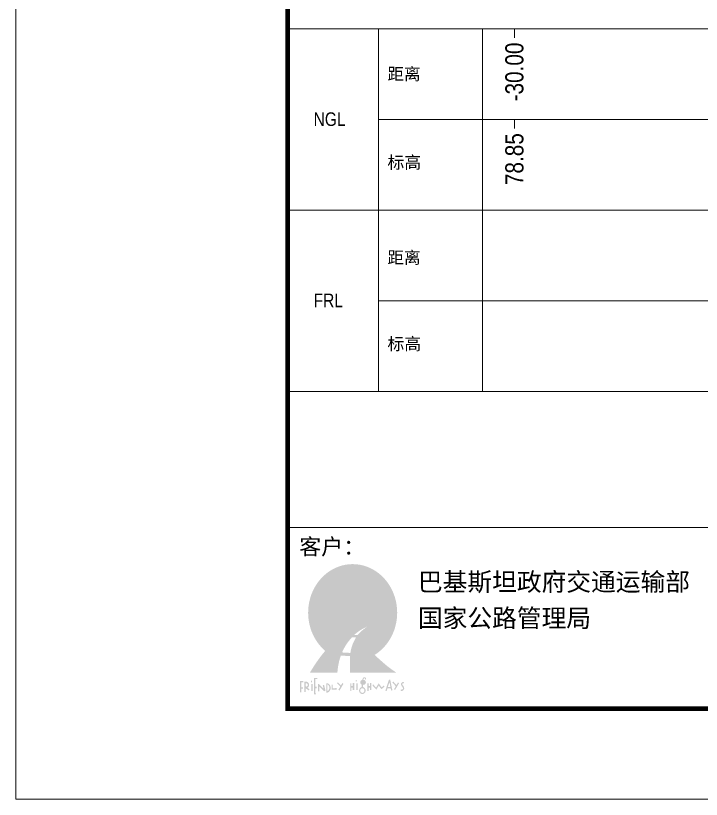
# Model space of a CAD drawing. Header units: millimetres. Extents: x 1890 to 1974, y 863 to 921.8.
# Drawn here: x 1890.03 to 1905.16, y 863.03 to 880.32 of the extents above; entities that cross this region are included whole.
import ezdxf
from ezdxf.enums import TextEntityAlignment as Align

# ---------------------------------------------------------------- set-up
doc = ezdxf.new("R2010")
doc.units = ezdxf.units.MM
for name, color, linetype, lineweight in [('tk', 7, 'Continuous', 0), ('图框', 1, 'Continuous', 9), ('数据栏', 8, 'Continuous', 15)]:
    doc.layers.add(name, color=color, linetype=linetype, lineweight=lineweight)
doc.styles.add('ARIAL', font='arial.ttf')
doc.styles.add('STYLE-ARIAL_NARROW', font='ARIALN.TTF')
doc.styles.add('TR_ZH_ARIAL_6e0fa556', font='simhei.ttf')
doc.styles.add('TR_ZH_STYLE_ARIAL_NARROW_f701ce31', font='simhei.ttf')

# ---------------------------------------------------------------- blocks, each defined once
blk = doc.blocks.new('HDMD.HDM.LANM..N55横断面模板20250309')
at = {"layer": '数据栏', "color": 7, "linetype": 'Continuous', "lineweight": 0}
for p, q in [((-70.0005667180011, 2.842170943040401e-14), (-62.00056671800098, 0)), ((-62.00056671800098, 0), (82.00056671800075, 2.842170943040401e-14)), ((-66.00056671800098, -3.999999999999659), (82.00042485666245, -3.999999999999659)), ((-70.0005667180011, -7.999999999999602), (82.00028299532505, -7.999999999999602)), ((-66.00056671800098, -11.99999999999966), (82.00014113398674, -11.99999999999983)), ((-70.0005667180011, -16.00000000000006), (81.99999927264935, -16.00000000000006))]:
    blk.add_line(p, q, dxfattribs=at)
at = {"layer": '数据栏'}
blk.add_line((-61.40056671800097, -6.477307579189241e-12), (-61.40056671801302, -16.0000000000005), dxfattribs=at)
at = {"layer": '数据栏', "color": 7, "linetype": 'Continuous', "lineweight": 0}
blk.add_lwpolyline([(-66.00056671800098, -6.02540239924565e-12), (-66.00056671800098, -16.00000000000006)], dxfattribs=at)
for s, height, style, p in [('距离', 0.5362562384513098, 'TR_ZH_STYLE_ARIAL_NARROW_f701ce31', (-65.6, -1.986631789837674)), ('NGL', 0.5999999999999999, 'STYLE-ARIAL_NARROW', (-68.85774592439918, -3.981693479639148)), ('标高', 0.5454623541328777, 'TR_ZH_STYLE_ARIAL_NARROW_f701ce31', (-65.6, -5.887999999999522)), ('距离', 0.5362562384513088, 'TR_ZH_STYLE_ARIAL_NARROW_f701ce31', (-65.6, -10.08799999999979)), ('FRL', 0.5999999999999999, 'STYLE-ARIAL_NARROW', (-68.85774592439918, -11.98169347963932)), ('标高', 0.5454623541328769, 'TR_ZH_STYLE_ARIAL_NARROW_f701ce31', (-65.6, -13.8970771679995))]:
    blk.add_text(s, height=height, dxfattribs=dict(at, style=style)).set_placement(p, align=Align.MIDDLE_LEFT)
blk = doc.blocks.new('NHA logo')
at = {"layer": 'tk', "lineweight": 0, "true_color": 0xff4c01}
h = blk.add_hatch(color=20, dxfattribs=at)
edge = h.paths.add_edge_path()
edge.add_spline(control_points=[(0.6043724761402025, -0.1075822483097184), (0.5679680990064995, -0.1296637407092689), (0.495455184908657, -0.1736472802607949), (0.3862458844288774, -0.3472049390573844), (0.4723949422301992, -0.5484503735439361), (0.56104968960042, -0.6501652816720664), (0.5829281208954633, -0.6727271423495225)], knot_values=[86.5343871736167, 86.5343871736167, 86.5343871736167, 86.5343871736167, 109.1686343522849, 131.6189443216416, 184.4937423115998, 200.9500118483689, 200.9500118483689, 200.9500118483689, 200.9500118483689], degree=3, periodic=0)
edge.add_ellipse((0.194252948394773, 0.07227737411799495), major_axis=(-1.373293421370392e-14, 0.8572138579799883), ratio=0.916666666666682, start_angle=209.6457848725785, end_angle=501.9324620678781)
edge.add_spline(control_points=[(-0.2902506922480121, -0.602593800569025), (-0.2454772930663474, -0.5514435449833357), (-0.1459228368241163, -0.449910897628456), (0.01432921376934004, -0.3120355325852628), (0.1911481859801611, -0.199664149953648), (0.3560879043167233, -0.1373024436824792), (0.4944742949612895, -0.1109047153165861), (0.5699058998786555, -0.1086242497445227), (0.6043724761402025, -0.1075822483097184)], knot_values=[80.25902194033834, 80.25902194033834, 80.25902194033834, 80.25902194033834, 115.6140254902541, 154.3834529208977, 191.4344135700022, 226.657863055174, 248.9898881624414, 267.7792915072205, 267.7792915072205, 267.7792915072205, 267.7792915072205], degree=3, periodic=0)
edge = h.paths.add_edge_path(flags=16)
edge.add_line((0.5168443127668318, 0.01164749270105858), (0.4861263982999624, -0.06893171330231951))
edge.add_ellipse((0.4663661204680629, -0.04263947645753774), major_axis=(1.193534016503509e-14, 0.0339995823301603), ratio=0.9166666666667556, start_angle=95.49022004712799, end_angle=219.3478856830354, ccw=False)
edge.add_line((0.4353428106208632, -0.045892415212343), (0.6466385192200725, 0.5083783003017501))
edge.add_ellipse((0.6771086718273693, 0.4945547214477841), major_axis=(8.881668548055578e-15, 0.03599999999993961), ratio=0.9166666666666746, start_angle=292.88737418460494, end_angle=427.4190528649986, ccw=False)
edge.add_line((0.707510619161873, 0.5085558755177999), (0.8789060384021248, 0.06564749270108194))
edge.add_line((0.8789060384021248, 0.06564749270108194), (0.9417457118658845, 0.06564749270108194))
edge.add_ellipse((0.9292191579983751, 0.03864749270106671), major_axis=(4.514557643341329e-14, 0.03026121750330333), ratio=0.916666666666565, start_angle=206.8450386120993, end_angle=333.15496138808726, ccw=False)
edge.add_line((0.9417457118658845, 0.01164749270105858), (0.8998028039593713, 0.01164749270105858))
edge.add_line((0.8998028039593713, 0.01164749270105858), (0.9204793267864027, -0.04178337101834728))
edge.add_ellipse((0.8888025311096079, -0.03706284902614243), major_axis=(-2.701109420288419e-14, 0.03487743285387861), ratio=0.9166666666665392, start_angle=143.5533778304636, end_angle=262.2213705383548, ccw=False)
edge.add_line((0.8698094145618391, -0.06511862780173061), (0.8401026808051704, 0.01164749270105858))
edge.add_line((0.8401026808051704, 0.01164749270105858), (0.5168443127668318, 0.01164749270105858))
h.paths.add_polyline_path([(0.5374298640958166, 0.06564749270108194), (0.6772609005396362, 0.4324521435603188), (0.8192059152479274, 0.06564749270108194)], flags=0)
edge = h.paths.add_edge_path(flags=16)
edge.add_ellipse((0.383543233324513, -0.04018911723355956), major_axis=(-2.512233614097474e-14, 0.03349626939376377), ratio=0.9166666666667052, start_angle=126.39569282087899, end_angle=233.821455716609, ccw=False)
edge.add_line((0.3588276691361223, -0.06006440929245116), (0.3588276691361223, 0))
edge.add_line((0.3588276691361223, 0), (0.08875690478828346, 0))
edge.add_line((0.08875690478828346, 0), (0.08875690478828346, -0.06367371470425809))
edge.add_ellipse((0.06400690478824345, -0.04559439549473865), major_axis=(0, 0.03249402688313551), ratio=0.9166666666667436, start_angle=123.80643921867559, end_angle=236.19356078132438, ccw=False)
edge.add_line((0.03925690478820343, -0.06367371470425809), (0.03925690478820343, 0))
edge.add_line((0.03925690478820343, 0), (-0.03925690478820343, 0))
edge.add_ellipse((-0.01965246319092628, 0.02700000000000813), major_axis=(-3.282944741494096e-14, 0.03444400351669208), ratio=0.9166666666665186, start_angle=38.38269721998489, end_angle=141.6173027798959, ccw=False)
edge.add_line((-0.03925690478820343, 0.05400000000002336), (0.03925690478820343, 0.05400000000002336))
edge.add_line((0.03925690478820343, 0.05400000000002336), (0.03925690478820343, 0.5129854963069462))
edge.add_ellipse((0.06400690478824345, 0.4961910136355527), major_axis=(2.262290233309234e-17, 0.03179708553000182), ratio=0.9166666666665677, start_angle=301.88235066742516, end_angle=418.1176493325749, ccw=False)
edge.add_line((0.08875690478828346, 0.5129854963069462), (0.08875690478828346, 0.05400000000002336))
edge.add_line((0.08875690478828346, 0.05400000000002336), (0.3588276691361223, 0.05400000000002336))
edge.add_line((0.3588276691361223, 0.05400000000002336), (0.3588276691361223, 0.6568397848495593))
edge.add_ellipse((0.3835776691361623, 0.6411375452036197), major_axis=(0, 0.03123396116250632), ratio=0.9166666666666182, start_angle=300.18075982986306, end_angle=419.81924017013694, ccw=False)
edge.add_line((0.4083276691362023, 0.6568397848495593), (0.4083276691362023, -0.05996208033241146))
edge = h.paths.add_edge_path(flags=16)
edge.add_line((-0.1288802951539516, -0.03982901530316241), (-0.3864268514036446, 0.3832803075954914))
edge.add_line((-0.3864268514036446, 0.3832803075954914), (-0.3864268514036446, -0.0742244777562533))
edge.add_ellipse((-0.4166768514035546, -0.03869623918607346), major_axis=(-3.92781104149335e-17, 0.04848974877118906), ratio=0.9166666666667088, start_angle=137.1128768734024, end_angle=222.8871231265975, ccw=False)
edge.add_line((-0.4469268514034646, -0.0742244777562533), (-0.4469268514034646, 0.4826902559825612))
edge.add_ellipse((-0.413926851403442, 0.4826902559825754), major_axis=(-1.984771709508449e-14, 0.03600000000002612), ratio=0.9166666666666285, start_angle=303.58559733154016, end_angle=449.9999999999937, ccw=False)
edge.add_line((-0.386435860756567, 0.5026048136356636), (-0.1288893045073785, 0.07949549073700979))
edge.add_line((-0.1288893045073785, 0.07949549073700979), (-0.1288893045073785, 0.6530135541850584))
edge.add_ellipse((-0.0986393045072198, 0.6319269033802684), major_axis=(2.065502130927878e-14, 0.03916180335702533), ratio=0.9166666666668264, start_angle=302.5781472748259, end_angle=417.42185272522954, ccw=False)
edge.add_line((-0.0683893045070576, 0.6530135541850584), (-0.0683893045070576, -0.01991445765013111))
edge.add_ellipse((-0.1013893045070695, -0.0199144576501169), major_axis=(-5.48231864985884e-14, 0.03600000000000569), ratio=0.9166666666668527, start_angle=123.58559733142931, end_angle=269.9999999998974, ccw=False)
at = {"layer": 'tk', "lineweight": 0, "true_color": 0x000000}
h = blk.add_hatch(color=18, dxfattribs=at)
edge = h.paths.add_edge_path()
edge.add_ellipse((0.4663661204680629, -0.04263947645753774), major_axis=(1.197305056049829e-14, 0.0339995823301603), ratio=0.9166666666667556, start_angle=95.4902200471281, end_angle=219.3478856830354)
edge.add_line((0.4861263982999624, -0.06893171330231951), (0.5168443127668318, 0.01164749270105858))
edge.add_line((0.5168443127668318, 0.01164749270105858), (0.8401026808051704, 0.01164749270105858))
edge.add_line((0.8401026808051704, 0.01164749270105858), (0.8698094145618391, -0.06511862780173061))
edge.add_ellipse((0.8888025311096079, -0.03706284902614243), major_axis=(-2.703095530156334e-14, 0.0348774328538786), ratio=0.9166666666665395, start_angle=143.5533778304635, end_angle=262.2213705383547)
edge.add_line((0.9204793267864027, -0.04178337101834728), (0.8998028039593713, 0.01164749270105858))
edge.add_line((0.8998028039593713, 0.01164749270105858), (0.9417457118658845, 0.01164749270105858))
edge.add_ellipse((0.9292191579983751, 0.03864749270106671), major_axis=(4.516602743070323e-14, 0.03026121750330333), ratio=0.9166666666665648, start_angle=206.8450386120993, end_angle=333.1549613880873)
edge.add_line((0.9417457118658845, 0.06564749270108194), (0.8789060384021248, 0.06564749270108194))
edge.add_line((0.8789060384021248, 0.06564749270108194), (0.707510619161873, 0.5085558755177999))
edge.add_ellipse((0.6771086718273693, 0.4945547214477841), major_axis=(8.83556992237363e-15, 0.03599999999993961), ratio=0.9166666666666746, start_angle=-67.11262581539516, end_angle=67.41905286499853)
edge.add_line((0.6466385192200725, 0.5083783003017501), (0.4353428106208632, -0.045892415212343))
h.paths.add_polyline_path([(0.5374298640958166, 0.06564749270108194), (0.6772609005396362, 0.4324521435603188), (0.8192059152479274, 0.06564749270108194)], flags=16)
edge = h.paths.add_edge_path()
edge.add_ellipse((0.383543233324513, -0.04018911723355245), major_axis=(-2.512233614093946e-14, 0.03349626939377087), ratio=0.916666666666583, start_angle=126.3956928208852, end_angle=233.8214557166028)
edge.add_line((0.4083276691362023, -0.05996208033241146), (0.4083276691362023, 0.6568397848495593))
edge.add_ellipse((0.3835776691361623, 0.6411375452036197), major_axis=(0, 0.03123396116250632), ratio=0.9166666666666182, start_angle=-59.81924017013694, end_angle=59.81924017013692)
edge.add_line((0.3588276691361223, 0.6568397848495593), (0.3588276691361223, -0.06006440929245116))
edge = h.paths.add_edge_path()
edge.add_line((0.3588276691361223, 0), (0.3588276691361223, 0.05400000000002336))
edge.add_line((0.3588276691361223, 0.05400000000002336), (0.08875690478828346, 0.05400000000002336))
edge.add_line((0.08875690478828346, 0.05400000000002336), (0.08875690478828346, 0.5129854963069462))
edge.add_ellipse((0.06400690478824345, 0.4961910136355527), major_axis=(-2.262290233309234e-17, 0.03179708553000182), ratio=0.9166666666665677, start_angle=-58.11764933257489, end_angle=58.11764933257482)
edge.add_line((0.03925690478820343, 0.5129854963069462), (0.03925690478820343, 0.05400000000002336))
edge.add_line((0.03925690478820343, 0.05400000000002336), (-0.03925690478820343, 0.05400000000002336))
edge.add_ellipse((-0.01965246319092628, 0.02700000000000813), major_axis=(-3.282944741491839e-14, 0.03444400351669209), ratio=0.9166666666665185, start_angle=38.38269721998493, end_angle=141.6173027798959)
edge.add_line((-0.03925690478820343, 0), (0.03925690478820343, 0))
edge.add_line((0.03925690478820343, 0), (0.03925690478820343, -0.06367371470425809))
edge.add_ellipse((0.06400690478824345, -0.04559439549473865), major_axis=(0, 0.03249402688313551), ratio=0.9166666666667436, start_angle=123.8064392186756, end_angle=236.1935607813244)
edge.add_line((0.08875690478828346, -0.06367371470425809), (0.08875690478828346, 0))
edge.add_line((0.08875690478828346, 0), (0.3588276691361223, 0))
edge = h.paths.add_edge_path()
edge.add_line((-0.1288893045073785, 0.07949549073700979), (-0.386435860756567, 0.5026048136356636))
edge.add_ellipse((-0.413926851403442, 0.4826902559825754), major_axis=(-1.982120043897964e-14, 0.0360000000000261), ratio=0.9166666666666283, start_angle=-56.41440266845979, end_angle=89.99999999999369)
edge.add_line((-0.4469268514034646, 0.4826902559825612), (-0.4469268514034646, -0.0742244777562533))
edge.add_ellipse((-0.4166768514035546, -0.03869623918607346), major_axis=(3.92781104149335e-17, 0.04848974877118906), ratio=0.9166666666667088, start_angle=137.1128768734025, end_angle=222.8871231265976)
edge.add_line((-0.3864268514036446, -0.0742244777562533), (-0.3864268514036446, 0.3832803075954914))
edge.add_line((-0.3864268514036446, 0.3832803075954914), (-0.1288802951539516, -0.03982901530316241))
edge.add_ellipse((-0.1013893045070695, -0.0199144576501169), major_axis=(-5.483644482668491e-14, 0.03600000000000569), ratio=0.9166666666668523, start_angle=123.5855973314293, end_angle=269.9999999998973)
edge.add_line((-0.0683893045070576, -0.01991445765013111), (-0.0683893045070576, 0.6530135541850584))
edge.add_ellipse((-0.0986393045072198, 0.6319269033802684), major_axis=(2.063624401717252e-14, 0.03916180335702533), ratio=0.9166666666668264, start_angle=-57.42185272517419, end_angle=57.42185272522956)
edge.add_line((-0.1288893045073785, 0.6530135541850584), (-0.1288893045073785, 0.07949549073700979))
h = blk.add_hatch(color=18, dxfattribs=at)
edge = h.paths.add_edge_path()
edge.add_spline(control_points=[(0.9612823325676594, -0.9844663452630371), (0.9064191884109967, -0.9461792319666955), (0.8094954655009374, -0.8785394782264788), (0.6860873098139812, -0.7681721930494163), (0.6145319901874018, -0.7053182402301914), (0.5829281208954633, -0.6727271423495225)], knot_values=[0, 0, 0, 0, 35.52662422265293, 62.76294833303619, 86.53438717361665, 86.53438717361665, 86.53438717361665, 86.53438717361665], degree=3, periodic=0)
edge.add_spline(control_points=[(0.5829281208954633, -0.6727271423495225), (0.56104968960042, -0.6501652816720664), (0.4723949422301992, -0.5484503735439361), (0.3862458844288774, -0.3472049390573844), (0.495455184908657, -0.1736472802607949), (0.5679680990064995, -0.1296637407092689), (0.6043724761402025, -0.1075822483097184)], knot_values=[86.53438717361665, 86.53438717361665, 86.53438717361665, 86.53438717361665, 102.9906567103858, 155.865454700344, 178.3157646697007, 200.9500118483689, 200.9500118483689, 200.9500118483689, 200.9500118483689], degree=3, periodic=0)
edge.add_spline(control_points=[(0.6043724761402025, -0.1075822483097184), (0.5699058998786555, -0.1086242497445227), (0.4944742949612895, -0.1109047153165861), (0.3560879043167233, -0.1373024436824792), (0.1911481859801611, -0.199664149953648), (0.01432921376934004, -0.3120355325852628), (-0.1459228368241163, -0.449910897628456), (-0.2454772930663474, -0.5514435449833357), (-0.2902506922480121, -0.602593800569025)], knot_values=[80.25902194033836, 80.25902194033836, 80.25902194033836, 80.25902194033836, 99.0484252851175, 121.3804503923849, 156.6038998775567, 193.6548605266612, 232.4242879573048, 267.7792915072205, 267.7792915072205, 267.7792915072205, 267.7792915072205], degree=3, periodic=0)
edge.add_spline(control_points=[(-0.2902506922480121, -0.602593800569025), (-0.3048976264664596, -0.6193268260379696), (-0.3673777808733334, -0.6934160228480053), (-0.4571304135939265, -0.8209195393200801), (-0.5298236027473422, -0.9332870920295804), (-0.5582655815512432, -0.9844663452630371)], knot_values=[0, 0, 0, 0, 11.56584982974314, 50.33399585458882, 80.25902194033834, 80.25902194033834, 80.25902194033834, 80.25902194033834], degree=3, periodic=0)
edge.add_line((-0.5582655815512432, -0.9844663452630371), (-0.07582840269105873, -0.9844663452630371))
edge.add_spline(control_points=[(-0.07582840269080648, -0.9844663452630371), (-0.07014796908822518, -0.9278590433162393), (-0.05765337622499445, -0.825998489535003), (-0.02962670322587968, -0.7275797928411265), (-0.01432719380952463, -0.6850759830895399)], knot_values=[0, 0, 0, 0, 28.47273879632504, 51.2358106504126, 51.2358106504126, 51.2358106504126, 51.2358106504126], degree=3, periodic=0)
edge.add_spline(control_points=[(-0.01432719380952463, -0.6850759830895399), (-0.007628552632990449, -0.6664663817990188), (-0.0003839918869523729, -0.6480909781312008), (0.007388191479208217, -0.6299952906838797)], knot_values=[51.2358106504126, 51.2358106504126, 51.2358106504126, 51.2358106504126, 61.20225116075152, 61.20225116075152, 61.20225116075152, 61.20225116075152], degree=3, periodic=0)
edge.add_spline(control_points=[(0.007388191479208217, -0.6299952906838797), (0.0112231683766133, -0.6210664556283518), (0.03187177246843476, -0.5749040334625306), (0.08360609873446023, -0.4799994685679394), (0.1440621459233391, -0.4037613728997727), (0.1824730302500726, -0.3621723812531812)], knot_values=[61.20225116075152, 61.20225116075152, 61.20225116075152, 61.20225116075152, 66.11992580929484, 86.82222645851468, 116.2553268245467, 116.2553268245467, 116.2553268245467, 116.2553268245467], degree=3, periodic=0)
edge.add_spline(control_points=[(0.1824730302500726, -0.3621723812531812), (0.1852279881488137, -0.3591894788013619), (0.1982404211104729, -0.3452533369772723), (0.2115705317194845, -0.3316740739331649), (0.2223106484271078, -0.3213165387027601)], knot_values=[116.2553268245467, 116.2553268245467, 116.2553268245467, 116.2553268245467, 118.3663678421363, 126.1723114383679, 126.1723114383679, 126.1723114383679, 126.1723114383679], degree=3, periodic=0)
edge.add_spline(control_points=[(0.2223106484271078, -0.3213165387027601), (0.2392366447095604, -0.3049934755949835), (0.2924644137554644, -0.2579567023114819), (0.3721527324902816, -0.2113661514682903), (0.4334053118723453, -0.1808723111344506), (0.4535589195132381, -0.1730914439403435)], knot_values=[126.1723114383679, 126.1723114383679, 126.1723114383679, 126.1723114383679, 138.4741677297482, 163.5021086046394, 175.1631041025387, 175.1631041025387, 175.1631041025387, 175.1631041025387], degree=3, periodic=0)
edge.add_spline(control_points=[(0.4535589195132381, -0.1730914439403435), (0.4341859512475139, -0.1830057884328156), (0.3861061339211815, -0.2232248936649484), (0.3253346010371168, -0.2691646386661901), (0.2905130159381102, -0.3111661824071206), (0.2820735532667875, -0.3223863309581247)], knot_values=[115.6534620398974, 115.6534620398974, 115.6534620398974, 115.6534620398974, 127.3255056114828, 148.4564637407747, 155.7163251388512, 155.7163251388512, 155.7163251388512, 155.7163251388512], degree=3, periodic=0)
edge.add_spline(control_points=[(0.2820735532667875, -0.3223863309581247), (0.2725124333469715, -0.3350977072607932), (0.2635478989570643, -0.3484249820165317), (0.2550719431732205, -0.3621677950736526)], knot_values=[107.4287197634127, 107.4287197634127, 107.4287197634127, 107.4287197634127, 115.6534620398974, 115.6534620398974, 115.6534620398974, 115.6534620398974], degree=3, periodic=0)
edge.add_spline(control_points=[(0.2550719431732205, -0.3621677950736526), (0.2478810419491531, -0.3738270360789073), (0.2100816454380734, -0.4399188261659646), (0.1725414889375081, -0.5322326888721349), (0.1578355854517, -0.616176939464026), (0.1548965246964364, -0.6384021913560005)], knot_values=[57.63066902825797, 57.63066902825797, 57.63066902825797, 57.63066902825797, 64.60844366646731, 96.19572109577523, 107.4287197634127, 107.4287197634127, 107.4287197634127, 107.4287197634127], degree=3, periodic=0)
edge.add_spline(control_points=[(0.1548965246964364, -0.6384021913560005), (0.1524540953894977, -0.6568719036558619), (0.1506461370931689, -0.6754826666834788), (0.1493058371938574, -0.6941713848338864)], knot_values=[48.29578028712685, 48.29578028712685, 48.29578028712685, 48.29578028712685, 57.63066902825798, 57.63066902825798, 57.63066902825798, 57.63066902825798], degree=3, periodic=0)
edge.add_spline(control_points=[(0.1493058371938574, -0.6941713848338864), (0.1466370692922965, -0.7313838409047548), (0.1445204549859902, -0.8288764647633329), (0.1460309264946993, -0.9250928612424119), (0.148110716101268, -0.9844663452630371)], knot_values=[0, 0, 0, 0, 18.58737096943663, 48.29578028712685, 48.29578028712685, 48.29578028712685, 48.29578028712685], degree=3, periodic=0)
edge.add_line((0.148110716101268, -0.9844663452630371), (0.9612823325674071, -0.9844663452630371))
edge = h.paths.add_edge_path(flags=17)
edge.add_spline(control_points=[(0.1493058371938574, -0.6941713848338864), (0.1506461370931689, -0.6754826666834788), (0.1524540953894977, -0.6568719036558619), (0.1548965246964364, -0.6384021913560005)], knot_values=[48.29578028712685, 48.29578028712685, 48.29578028712685, 48.29578028712685, 57.63066902825798, 57.63066902825798, 57.63066902825798, 57.63066902825798], degree=3, periodic=0)
edge.add_line((0.1548965246964364, -0.6384021913560005), (0.007388191479208217, -0.6299952906838797))
edge.add_spline(control_points=[(0.007388191479208217, -0.6299952906838797), (-0.0003839918869523729, -0.6480909781312008), (-0.007628552632990449, -0.6664663817990188), (-0.01432719380952463, -0.6850759830895399)], knot_values=[51.2358106504126, 51.2358106504126, 51.2358106504126, 51.2358106504126, 61.20225116075152, 61.20225116075152, 61.20225116075152, 61.20225116075152], degree=3, periodic=0)
edge.add_line((-0.01432719380952463, -0.6850759830895399), (0.1493058371941061, -0.6941713848339504))
edge = h.paths.add_edge_path(flags=17)
edge.add_spline(control_points=[(0.2550719431732205, -0.3621677950736526), (0.2635478989570643, -0.3484249820165317), (0.2725124333469715, -0.3350977072607932), (0.2820735532667875, -0.3223863309581247)], knot_values=[107.4287197634127, 107.4287197634127, 107.4287197634127, 107.4287197634127, 115.6534620398974, 115.6534620398974, 115.6534620398974, 115.6534620398974], degree=3, periodic=0)
edge.add_line((0.2820735532667875, -0.3223863309581247), (0.2223106484271078, -0.3213165387026962))
edge.add_spline(control_points=[(0.2223106484271078, -0.3213165387027601), (0.2115705317194845, -0.3316740739331649), (0.1982404211104729, -0.3452533369772723), (0.1852279881488137, -0.3591894788013619), (0.1824730302500726, -0.3621723812531812)], knot_values=[116.2553268245467, 116.2553268245467, 116.2553268245467, 116.2553268245467, 124.0612704207783, 126.1723114383678, 126.1723114383678, 126.1723114383678, 126.1723114383678], degree=3, periodic=0)
edge.add_line((0.1824730302500726, -0.3621723812531812), (0.2550719431727195, -0.3621677950736526))
at = {"layer": 'tk', "lineweight": 0, "true_color": 0x004d00}
h = blk.add_hatch(color=98, dxfattribs=at)
h.dxf.hatch_style = 1
edge = h.paths.add_edge_path()
edge.add_line((0.3789260325169614, -1.241129112650285), (0.3789260325169614, -1.203015885110652))
edge.add_spline(control_points=[(0.3789260325169614, -1.203015885110581), (0.3817967788153283, -1.2029451364401), (0.3846639834277781, -1.202650513377307), (0.3924061400958401, -1.201228648371149), (0.3972339431194776, -1.199656531723413), (0.4064684174388979, -1.194945936647265), (0.4108926670695148, -1.191802508922954), (0.4174035067084105, -1.184913104231669), (0.4197683927245883, -1.18172634878399), (0.4236583487043184, -1.17444648696182), (0.4251726883838955, -1.170343886080239), (0.4268803463194004, -1.161621410003136), (0.4270579835783579, -1.157016284446918), (0.4259914310074464, -1.14810750563931), (0.4247582635042129, -1.143824667465942), (0.421304302915928, -1.136134270327354), (0.4190978859039909, -1.132720707808765), (0.4141599706553052, -1.126817930455623), (0.4114287300774571, -1.124318800284051), (0.4056893648907369, -1.120103236683804), (0.4026780363894211, -1.118383706809844), (0.3943898606816916, -1.114663115865525), (0.3889674090565904, -1.113254762798462), (0.3834902449765423, -1.112667634710917)], knot_values=[1.603786618767393, 1.603786618767393, 1.603786618767393, 1.603786618767483, 1.810724665778161, 1.810724665778161, 2.167637987603277, 2.167637987603277, 2.524551309428392, 2.524551309428392, 2.760109323551966, 2.760109323551966, 2.99566733767554, 2.99566733767554, 3.231225351799113, 3.231225351799113, 3.466783365922687, 3.466783365922687, 3.70234138004626, 3.70234138004626, 3.937899394169834, 3.937899394169834, 4.173457408293407, 4.173457408293407, 4.569584009159907, 4.569584009159907, 4.569584009159907, 4.569584009159907], degree=3, periodic=0)
edge.add_ellipse((0.4028387873477861, -1.108661234145593), major_axis=(-4.571367951130342e-15, 0.02148436255019816), ratio=0.9166666666667761, start_angle=-47.207703185609375, end_angle=100.7474227346604, ccw=False)
edge.add_line((0.4172906614479643, -1.09406599033332), (0.4172906614479643, -1.109626808229855))
edge.add_line((0.4172906614479643, -1.109626808229855), (0.4315810754949574, -1.109626808229855))
edge.add_line((0.4315810754949574, -1.109626808229855), (0.4315810754949574, -1.083539846567824))
edge.add_ellipse((0.4028387873477861, -1.108661234145593), major_axis=(4.954811467944969e-14, 0.04017753290573555), ratio=0.916666666666559, start_angle=-51.29875711187994, end_angle=96.93174686441525)
edge.add_spline(control_points=[(0.3662785821823711, -1.113510135825116), (0.3644518903913436, -1.113893832377968), (0.3626375541528652, -1.114374021626119), (0.3563060894274024, -1.116414471448408), (0.351882472768807, -1.11850845550584), (0.3443210430034256, -1.123717927229791), (0.3410910768410069, -1.126584872806554), (0.3358160038022788, -1.133004874444552), (0.3336671601789725, -1.136383968043013), (0.3303048638668109, -1.14397138186682), (0.3291048457565715, -1.148184963746964), (0.3283780284015165, -1.154257959163736), (0.3282750641559922, -1.155974430734908), (0.3282750641559922, -1.157691013135057)], knot_values=[4.984441139709816, 4.984441139709816, 4.984441139709816, 4.984441139709816, 5.117890471551943, 5.117890471551943, 5.454922041879737, 5.454922041879737, 5.730487303974192, 5.730487303974192, 5.962034504119289, 5.962034504119289, 6.193581704264387, 6.193581704264387, 6.283185307179586, 6.283185307179586, 6.283185307179586, 6.283185307179586], degree=3, periodic=0)
edge.add_spline(control_points=[(0.3282750641559922, -1.157691013135057), (0.3282750641559922, -1.160896849730463), (0.3286382879972045, -1.164100280032493), (0.3300179802177148, -1.170231784907784), (0.3310311955807492, -1.173157635161466), (0.333539877145018, -1.178573002576442), (0.3350327855306432, -1.181063894724637), (0.3399101910550364, -1.187734081460121), (0.3437171585404712, -1.19125324801707), (0.3501188257560663, -1.195655426592204), (0.3525654561621892, -1.197030865715327), (0.3550690241876744, -1.198183415213158)], knot_values=[6.283185307179586, 6.283185307179586, 6.283185307179586, 6.283185307179586, 6.450526245357866, 6.450526245357866, 6.617867183536146, 6.617867183536146, 6.785208121714426, 6.785208121714426, 7.112383584525256, 7.112383584525256, 7.30365601764976, 7.30365601764976, 7.30365601764976, 7.30365601764976], degree=3, periodic=0)
edge.add_line((0.3550690241876744, -1.198183415213158), (0.3550690241876744, -1.240076521916286))
edge.add_ellipse((0.3647226750583989, -1.30196304397716), major_axis=(-2.497692515292502e-14, 0.06277618143142556), ratio=0.9166666666675691, start_angle=9.657535171785712, end_angle=345.7104387053492)
edge = h.paths.add_edge_path(flags=16)
edge.add_ellipse((0.3647226750586476, -1.30196304397716), major_axis=(1.156068347162071e-14, 0.04192774047724156), ratio=0.9166666666666526, start_angle=90.0000000000145, end_angle=270.0000000000145, ccw=False)
edge.add_ellipse((0.3647226750586476, -1.30196304397716), major_axis=(1.156068347162071e-14, 0.04192774047724156), ratio=0.9166666666666526, start_angle=-89.9999999999855, end_angle=90.0000000000145, ccw=False)
edge = h.paths.add_edge_path(flags=16)
edge.add_ellipse((0.3775528605167686, -1.157691013135057), major_axis=(-0.02473930161516335, 7.950216417194224e-15), ratio=0.7507020611935059, start_angle=2.451571548472079e-11, end_angle=360.0000000000246)
h.paths.add_polyline_path([(0.283233673108203, -1.177424788446409), (0.2594461164221933, -1.177424788446409), (0.2594461164221933, -1.292198939138189), (0.283233673108203, -1.292198939138189)])
h.paths.add_polyline_path([(0.2690203621865521, -1.120107630169947), (0.2498860603717041, -1.120107630169947), (0.2498349278051357, -1.14088262663288), (0.2689692296199837, -1.14088262663288)])
h.paths.add_polyline_path([(0.2209431286668639, -1.16716909101774), (0.1972398570492935, -1.16716909101774), (0.1972457034109318, -1.224439947909445), (0.1732647545216643, -1.224442861278227), (0.1732594818967534, -1.172792317798077), (0.1539552120453891, -1.172794663012155), (0.153968981098501, -1.307676071510741), (0.1732732509498653, -1.307673726296727), (0.1732674195768844, -1.250549694989921), (0.1972483684656474, -1.250546781621139), (0.1972526087272186, -1.292084308768878), (0.2209558803447855, -1.292084308768878)])
h.paths.add_polyline_path([(0.5224518197158226, -1.166999664904189), (0.4985543005697544, -1.166999664904189), (0.4985543005697544, -1.224448645041477), (0.4746087943486366, -1.224448645041477), (0.4746087943486366, -1.172232692372063), (0.4554265461027853, -1.172232692372063), (0.4554265461027853, -1.307736077390608), (0.4746087943486366, -1.307736077390608), (0.4746087943486366, -1.250398983967941), (0.4985543005697544, -1.250398983967941), (0.4985543005697544, -1.292178360617683), (0.5224518197158226, -1.292178360617683)])
h.paths.add_polyline_path([(0.5564536343919606, -1.193563316972039), (0.5416347080833717, -1.209431463229336), (0.6112542931486828, -1.286806184217561), (0.6553854700703816, -1.215163285591437), (0.7001271488945129, -1.277845368311773), (0.7566069451438828, -1.233979515461826), (0.743847528299991, -1.214428267149557), (0.7045367667059743, -1.2449595402421), (0.6540740811338104, -1.174262456125916), (0.6073447028172971, -1.250123295267322)])
edge = h.paths.add_edge_path()
edge.add_line((0.8407793777265162, -1.161693887917679), (0.8450330973226094, -1.161764852777083))
edge.add_line((0.8450330973226094, -1.161764852777083), (0.8611321833753003, -1.240042072416415))
edge.add_line((0.8611321833753003, -1.240042072416415), (0.8156778549077224, -1.240042072416415))
edge.add_line((0.8156778549077224, -1.240042072416415), (0.8089743733982004, -1.260965329140959))
edge.add_line((0.8089743733982004, -1.260965329140959), (0.8654354188767002, -1.260965329140959))
edge.add_line((0.8654354188767002, -1.260965329140959), (0.8736990238331366, -1.301144754112848))
edge.add_ellipse((0.8809930053597768, -1.281795635425567), major_axis=(-2.841091100230875e-14, 0.0209213615473738), ratio=0.9166666666661387, start_angle=157.6457288470934, end_angle=227.6457288471269)
edge.add_line((0.8951653554643393, -1.295890624445015), (0.8568550706817639, -1.109617778487696))
edge.add_line((0.8568550706817639, -1.109617778487696), (0.8339965357189385, -1.110123991307226))
edge.add_line((0.8339965357189385, -1.110123991307226), (0.7719218559955827, -1.30387472487039))
edge.add_ellipse((0.7871099324628474, -1.291080997392051), major_axis=(-4.549867364187716e-15, 0.02093334542118296), ratio=0.9166666666671149, start_angle=127.6737858091178, end_angle=197.6737858090933)
edge.add_line((0.7929356280677666, -1.311026299039916), (0.8407793777265162, -1.161693887917679))
edge = h.paths.add_edge_path()
edge.add_ellipse((0.9940369512109051, -1.181623293093814), major_axis=(1.730164210240746e-14, 0.02092136154729171), ratio=0.9166666666665717, start_angle=-67.32861246568237, end_angle=2.671387534340082)
edge.add_line((0.9931431142957301, -1.160724667323414), (0.9671577476475939, -1.205516711885231))
edge.add_line((0.9671577476475939, -1.205516711885231), (0.9117726409597502, -1.144185773211866))
edge.add_ellipse((0.9149614709175609, -1.16481589321107), major_axis=(-5.249360823173627e-14, 0.02092136154745873), ratio=0.9166666666663743, start_angle=9.571377025030548, end_angle=79.57137702505256)
edge.add_line((0.8961003529366067, -1.161028907499713), (0.9550783560602447, -1.226338455661086))
edge.add_line((0.9550783560602447, -1.226338455661086), (0.9254989201155936, -1.277325745196549))
edge.add_ellipse((0.9431949706050169, -1.269261704811562), major_axis=(4.765520345786149e-15, 0.02092136154729142), ratio=0.9166666666667677, start_angle=112.6713875343076, end_angle=182.6713875342915)
edge.add_line((0.9440888075201883, -1.290160330581962), (1.011733001700328, -1.173559252708834))
edge = h.paths.add_edge_path()
edge.add_spline(control_points=[(1.043289420634505, -1.287109135472839), (1.043289420634505, -1.287109135472839), (1.03451717282999, -1.312705075633197), (1.073036156794728, -1.311959792039168), (1.10562473105681, -1.281687171340373), (1.10604751037415, -1.24024981929292), (1.067940220848346, -1.199205897985145), (1.068140922750423, -1.183167331887077), (1.07956128228518, -1.1756053250881), (1.0903491940491, -1.17614392204441)], knot_values=[8.162697272502122, 8.162697272502122, 8.162697272502122, 8.162697272502122, 9.162697272502122, 10.16269727250212, 11.16269727250212, 12.16269727250212, 13.16269727250212, 14.16269727250212, 15, 15, 15, 15], degree=3, periodic=0)
edge.add_ellipse((1.087980967329738, -1.16423531285534), major_axis=(2.144501051094722e-14, 0.012185628777528), ratio=0.9166666666666696, start_angle=192.2403854679569, end_angle=343.6567007514631)
edge.add_spline(control_points=[(1.091124160548159, -1.152542069827405), (1.083903867473349, -1.151961689644551), (1.062242156685738, -1.152744879819146), (1.043813137951769, -1.183722278650222), (1.048103158379515, -1.208908795434304), (1.082369451365345, -1.254590536807108), (1.087162642374121, -1.270878331840663), (1.072219156397683, -1.286705146920191), (1.043289420634505, -1.287109135472839)], knot_values=[0, 0, 0, 0, 0.9540914675684515, 1.954091467568452, 2.954091467568452, 3.954091467568452, 4.954091467568452, 5.954091467568452, 5.954091467568452, 5.954091467568452, 5.954091467568452], degree=3, periodic=0)
h.paths.add_polyline_path([(0.03245606503108078, -1.182956939675798), (0.01207747185778985, -1.16876454537671), (-0.01385950590190532, -1.213211090960975), (-0.06577998620111813, -1.15613610450896), (-0.08034083717677731, -1.171899753762297), (-0.02515386682746268, -1.232565517385162), (-0.05775608960063749, -1.288433868510992), (-0.03736092324126972, -1.302597862396233)])
h.paths.add_polyline_path([(-0.0898467348643166, -1.255517118618123), (-0.109082779180266, -1.255517118618123), (-0.109082779180266, -1.261146477025633), (-0.1567454026760728, -1.261146477025633), (-0.1567454026760728, -1.198263422965461), (-0.1756763174817237, -1.198263422965461), (-0.1756763174817237, -1.286902887424958), (-0.0898467348643166, -1.286902887424958)])
edge = h.paths.add_edge_path()
edge.add_line((-0.2522003169611935, -1.172293350680228), (-0.2522003169611935, -1.193084062950696))
edge.add_ellipse((-0.2754065433185851, -1.253006207700125), major_axis=(-3.416699243237064e-17, 0.0650504218170695), ratio=0.9166666666666764, start_angle=202.903065641889, end_angle=337.09693435811096, ccw=False)
edge.add_line((-0.2522003169611935, -1.312928352449553), (-0.2522003169611935, -1.172293350680228))
edge.add_line((-0.2522003169611935, -1.172293350680228), (-0.2715952666070969, -1.172293350680228))
edge.add_line((-0.2715952666070969, -1.172293350680228), (-0.2715952666070969, -1.339197916858986))
edge.add_line((-0.2715952666070969, -1.339197916858986), (-0.2522003169611935, -1.339197916858986))
edge.add_ellipse((-0.2724765614560702, -1.255745633769607), major_axis=(4.228361983763226e-17, 0.08633398854601683), ratio=0.9166666666666754, start_angle=194.8452321657415, end_angle=345.1547678342586)
edge = h.paths.add_edge_path()
edge.add_line((-0.3096786933379221, -1.203696458043119), (-0.3333512357469992, -1.203696458043119))
edge.add_line((-0.3333512357469992, -1.203696458043119), (-0.3211227113509487, -1.269102982886352))
edge.add_line((-0.3211227113509487, -1.269102982886352), (-0.3956690171618682, -1.193105553403846))
edge.add_line((-0.3956690171618682, -1.193105553403846), (-0.3956690171618682, -1.226589292159723))
edge.add_line((-0.3956690171618682, -1.226589292159723), (-0.3165912234752568, -1.307206419782048))
edge.add_ellipse((-0.3009633079659366, -1.28866049958912), major_axis=(-5.051592435991982e-15, 0.02519140954000438), ratio=0.9166666666665102, start_angle=137.4087271145524, end_angle=223.5309134024689)
edge.add_line((-0.2850587025491897, -1.306924343809278), (-0.3096786933379221, -1.203696458043119))
edge = h.paths.add_edge_path()
edge.add_ellipse((-0.4078696079025796, -1.198614579893231), major_axis=(0, 0.01440480572729541), ratio=0.9166666666664596, start_angle=-67.5148696242581, end_angle=67.51486962425807)
edge.add_line((-0.4200701986432911, -1.193105553403846), (-0.4200701986432911, -1.318495315446263))
edge.add_line((-0.4200701986432911, -1.318495315446263), (-0.3956690171618682, -1.318495315446263))
edge.add_line((-0.3956690171618682, -1.318495315446263), (-0.3956690171618682, -1.193105553403846))
h.paths.add_polyline_path([(-0.443375599705881, -1.234896239404655), (-0.4627036758421355, -1.234896239404655), (-0.4627036758421355, -1.099444281727777), (-0.4291951519106298, -1.099444281727777), (-0.4291951519106298, -1.078274124075797), (-0.4867408437672331, -1.078274124075797), (-0.4867408437672331, -1.370347056771834), (-0.453071850610943, -1.370347056771834), (-0.453071850610943, -1.349632423629259), (-0.4627036758421355, -1.349632423629259), (-0.4627036758421355, -1.261095660144697), (-0.443375599705881, -1.261095660144697)])
h.paths.add_polyline_path([(-0.5104626828662937, -1.18791750949169), (-0.534335335837909, -1.18791750949169), (-0.534335335837909, -1.307841591434837), (-0.5104626828662937, -1.307841591434837)])
h.paths.add_polyline_path([(-0.5248461990252729, -1.130515164228676), (-0.5438489170092211, -1.130515164228676), (-0.5438489170092211, -1.156517472193535), (-0.5248461990252729, -1.156517472193535)])
edge = h.paths.add_edge_path()
edge.add_line((-0.6346662390539883, -1.147259843108621), (-0.6346662390539883, -1.173599460638862))
edge.add_ellipse((-0.6252323532267532, -1.202201491037101), major_axis=(-6.024183579313764e-14, 0.03039722616076119), ratio=0.9166666666666978, start_angle=160.2103796721865, end_angle=379.7896203275658, ccw=False)
edge.add_line((-0.6346662390539883, -1.230803521435334), (-0.6346662390539883, -1.147349607511707))
edge.add_line((-0.6346662390539883, -1.147349607511707), (-0.6580412390537482, -1.147349607511707))
edge.add_line((-0.6580412390537482, -1.147349607511707), (-0.6580412390537482, -1.327795589575949))
edge.add_line((-0.6580412390537482, -1.327795589575949), (-0.6346662390539883, -1.327795589575949))
edge.add_line((-0.6346662390539883, -1.327795589575949), (-0.6346662390539883, -1.262393300069654))
edge.add_line((-0.6346662390539883, -1.262393300069654), (-0.5780528406481373, -1.301312979161885))
edge.add_line((-0.5780528406481373, -1.301312979161885), (-0.5655906020228691, -1.279739352467665))
edge.add_line((-0.5655906020228691, -1.279739352467665), (-0.6042205104722811, -1.253182677148196))
edge.add_ellipse((-0.6252323532268065, -1.202201491037101), major_axis=(-1.310670968128497e-13, 0.05589722616071569), ratio=0.9166666666668927, start_angle=204.2094959887771, end_angle=370.6095331114064)
h.paths.add_polyline_path([(-0.7115432234908674, -1.157081004338394), (-0.6778774197541004, -1.157081004338394), (-0.6778774197541004, -1.131581004338386), (-0.7349182234911247, -1.131581004338386), (-0.7349182234911247, -1.334216513378415), (-0.7115432234908674, -1.334216513378415), (-0.7115432234908674, -1.270561447526255), (-0.6827005081720685, -1.270561447526255), (-0.6827005081720685, -1.245061447526247), (-0.7115432234908674, -1.245061447526247)])
blk = doc.blocks.new('HDMD.HDM.TK..N55横断面模板20250309')
at = {"layer": '图框', "color": 1, "linetype": 'Continuous'}
blk.add_lwpolyline([(-32.80036174182114, -13.59983784629067), (34.39963825817885, -13.59983784629068), (34.39963825817885, 33.44016215370934), (-32.80036174182114, 33.44016215370934)], close=True, dxfattribs=at)
at = {"layer": '图框', "color": 1, "linetype": 'Continuous', "const_width": 0.07999999918874458}
blk.add_lwpolyline([(-28.00036174182114, -11.99983784629067), (32.79963825817886, -11.99983784629067), (32.79963825817886, 31.84016215370934), (-28.00036174182114, 31.84016215370934)], close=True, dxfattribs=at)
at = {"layer": '图框', "color": 0, "linetype": 'Continuous', "const_width": 0.01599999983774892}
blk.add_lwpolyline([(-28.00036174182114, -8.799837846290671), (32.79963825817886, -8.799837846290671)], dxfattribs=at)
at = {"layer": '图框'}
blk.add_blockref('NHA logo', (-27.04763426189311, -10.37711075658754), dxfattribs=at)
at = {"layer": '图框', "color": 0, "style": 'TR_ZH_ARIAL_6e0fa556'}
blk.add_text('客户：', height=0.284613892487416, dxfattribs=at).set_placement((-27.79687246655976, -9.281680386915017))
at = {"layer": '图框', "color": 0, "insert": (-25.70175863749343, -9.599999999999987), "char_height": 0.3200000000000001, "width": 39.5231648829055, "attachment_point": 1, "line_spacing_factor": 1.2, "style": 'STYLE-ARIAL_NARROW'}
blk.add_mtext('巴基斯坦政府交通运输部^J国家公路管理局', dxfattribs=at)
at = {"layer": '图框', "color": 7, "style": 'ARIAL'}
blk.add_attdef('milage', text='', height=0.7000000000000002, dxfattribs=at).set_placement((0, 29.0685478595347), align=Align.MIDDLE_CENTER)
at = {"layer": '图框', "color": 0, "style": 'STYLE-ARIAL_NARROW'}
blk.add_attdef('SC', text='', height=0.3200000000000001, dxfattribs=at).set_placement((19.99963825817883, -11.49999999999999), align=Align.MIDDLE_CENTER)

msp = doc.modelspace()

# ---------------------------------------------------------------- linework, layer by layer
at = {"layer": '数据栏', "lineweight": 0}
for p, q in [((1901.03535254865, 880.0251479555069), (1901.03535254865, 879.8251479555068)), ((1901.03535254865, 878.025147955507), (1901.03535254865, 877.8251479555068))]:
    msp.add_line(p, q, dxfattribs=at)

# ---------------------------------------------------------------- block references
at = {"layer": '图框', "color": 0, "lineweight": 0, "xscale": 1.25, "yscale": 1.25, "zscale": 1.25}
msp.add_blockref('HDMD.HDM.TK..N55横断面模板20250309', (1931.03535254865, 880.0251479555069), dxfattribs=at)
at = {"layer": '数据栏', "color": 3, "xscale": 0.5, "yscale": 0.5, "zscale": 0.5}
msp.add_blockref('HDMD.HDM.LANM..N55横断面模板20250309', (1931.03535254865, 880.0251479555069), dxfattribs=at)

# ---------------------------------------------------------------- texts
at = {"layer": '数据栏', "lineweight": 0, "style": 'STYLE-ARIAL_NARROW'}
for s, p in [('-30.00', (1901.03535254865, 879.7251479555069)), ('78.85', (1901.035281617981, 877.725147955507))]:
    msp.add_text(s, height=0.4000000000000001, rotation=90, dxfattribs=at).set_placement(p, align=Align.MIDDLE_RIGHT)

doc.saveas('drawing.dxf')
